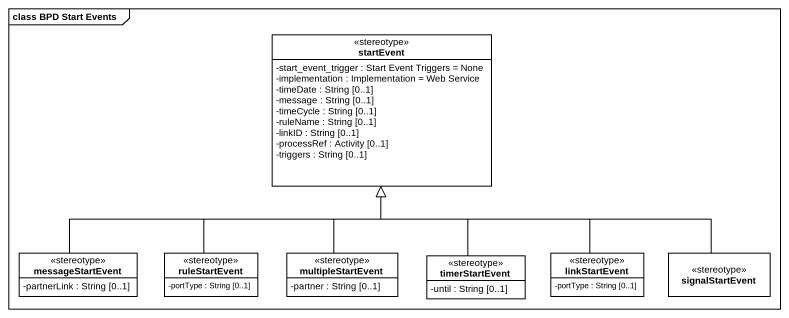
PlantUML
@startuml
mainframe class BPD Start Events
hide circle
hide empty members
skinparam classAttributeIconSize 0
class startEvent <<stereotype>> {
  -start_event_trigger : Start Event Triggers = None
  -implementation : Implementation = Web Service
  -timeDate : String [0..1]
  -message : String [0..1]
  -timeCycle : String [0..1]
  -ruleName : String [0..1]
  -linkID : String [0..1]
  -processRef : Activity [0..1]
  -triggers : String [0..1]
}
class messageStartEvent <<stereotype>> {
  -partnerLink : String [0..1]
}
class ruleStartEvent <<stereotype>> {
  -portType : String [0..1]
}
class multipleStartEvent <<stereotype>> {
  -partner : String [0..1]
}
class timerStartEvent <<stereotype>> {
  -until : String [0..1]
}
class linkStartEvent <<stereotype>> {
  -portType : String [0..1]
}
class signalStartEvent <<stereotype>>
messageStartEvent -right-|> startEvent
ruleStartEvent -up-|> startEvent
multipleStartEvent -up-|> startEvent
timerStartEvent -up-|> startEvent
linkStartEvent -up-|> startEvent
signalStartEvent -left-|> startEvent
@enduml
